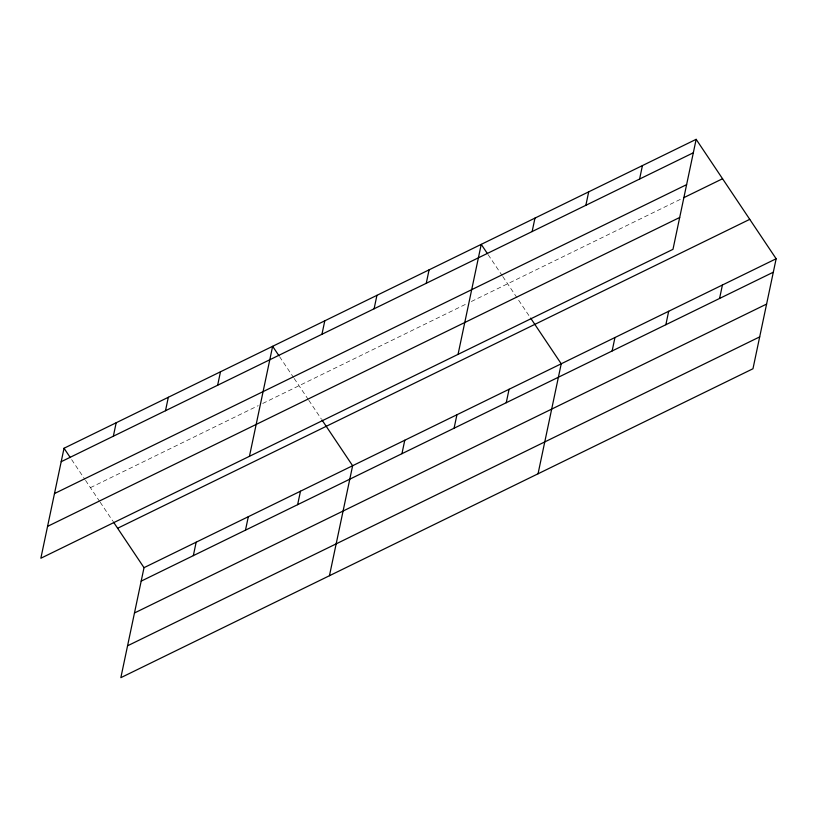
<?xml version="1.0" encoding="UTF-8"?>
<svg xmlns="http://www.w3.org/2000/svg" width="817" height="817" viewBox="0 0 817 817"><rect width="100%" height="100%" fill="white"/><g stroke="black" fill="none" stroke-linecap="round" stroke-linejoin="round"><path stroke-width="0.61" stroke-dasharray="4.08 3.06" d="M90.432 487.657L258.213 405.661M262.747 403.445L466.824 303.72M471.358 301.504L682.542 198.296M488.178 254.73L502.077 275.472M502.772 276.514L529.947 317.088M279.577 356.672L293.477 377.413M294.171 378.455L308.091 399.247M308.795 400.289L321.347 419.029M71.671 459.654L84.866 479.365M85.56 480.396L99.49 501.189M100.195 502.23L112.746 520.97"/><path stroke-width="1.23" d="M64.032 448.247L40.85 558.246L672.983 249.328L696.155 139.329L64.032 448.247L70.282 457.581M113.349 436.217L116.177 422.767M165.494 410.726L168.333 397.276M113.44 522.012L144.017 567.672L120.845 677.671L752.968 368.753L776.15 258.754L696.155 139.329M217.649 385.246L220.478 371.796M193.333 555.631L196.172 542.182M249.451 456.305L272.633 346.306L278.883 355.64M245.488 530.151L248.317 516.701M321.949 334.276L324.788 320.815M297.633 504.661L300.472 491.211M374.104 308.785L376.933 295.335M329.445 575.73L352.627 465.731L322.041 420.071M426.249 283.295L429.088 269.845M401.944 453.69L404.772 440.24M458.051 354.364L481.233 244.365L487.483 253.699M454.089 428.21L456.928 414.76M532.133 231.558L534.972 218.108M506.244 402.72L509.073 389.27M585.86 205.302L588.7 191.852M538.046 473.789L561.228 363.79L530.642 318.13M639.599 179.046L642.428 165.596M612.127 350.973L614.956 337.523M665.855 324.717L668.684 311.267M719.583 298.46L722.422 285.01M61.193 461.697L693.327 152.779M54.484 493.56L686.607 184.642M683.686 197.734L722.555 178.739M47.56 526.383L679.693 217.475M117.628 528.262L749.751 219.344M144.017 567.672L776.15 258.754M141.188 581.122L773.311 272.204M134.468 612.985L766.601 304.067M127.554 645.808L759.687 336.89"/></g></svg>
